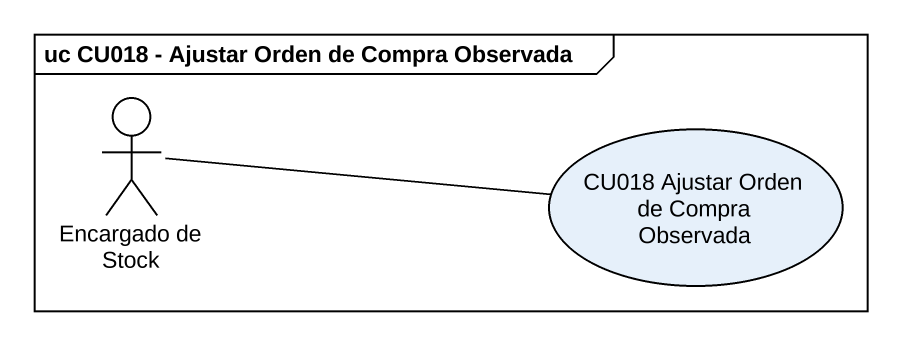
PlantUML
@startuml
mainframe uc CU018 - Ajustar Orden de Compra Observada
actor "Encargado de Stock" as Encargado_de_Stock
usecase "CU018 Ajustar Orden de Compra Observada" as CU018_Ajustar_Orden_de
Encargado_de_Stock -right- CU018_Ajustar_Orden_de
@enduml
